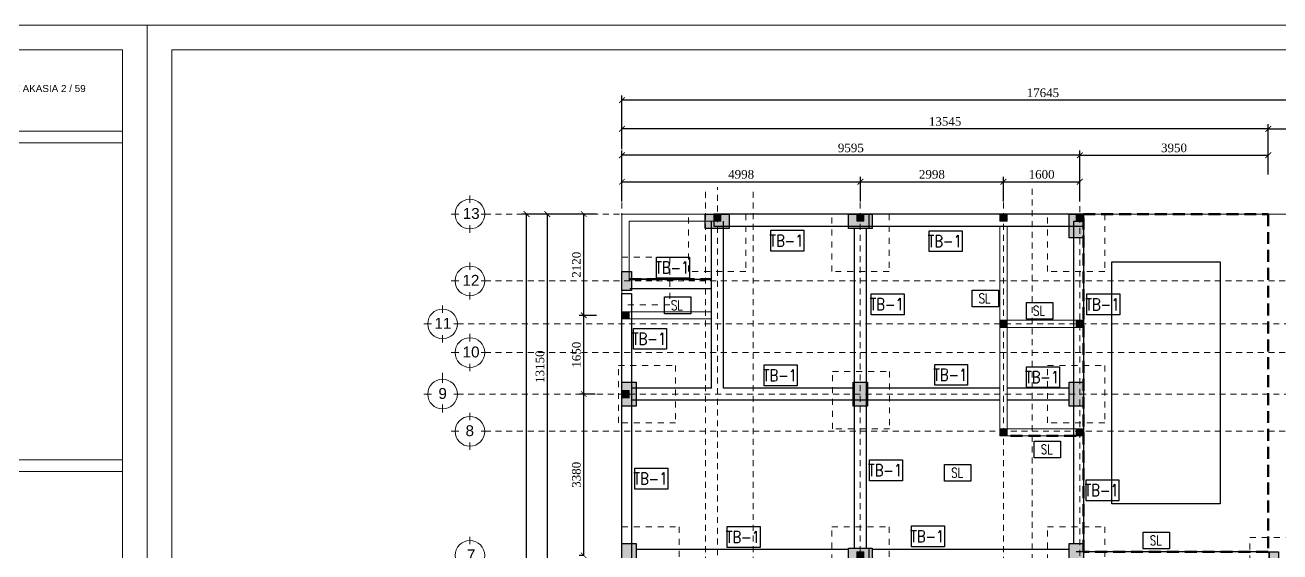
# Model space of a CAD drawing. Header units: millimetres. Extents: x -322387 to 1539330, y -108868 to 282714.
# Drawn here: x -322347.49 to -322321.19, y -108849 to -108837.97 of the extents above; entities that cross this region are included whole.
import ezdxf
from ezdxf.enums import TextEntityAlignment as Align

# ---------------------------------------------------------------- set-up
doc = ezdxf.new("R2010")
doc.units = ezdxf.units.MM
doc.header["$MEASUREMENT"] = 0
for name, pattern in [('DASHED2', [0.375, 0.25, -0.125]), ('FHIDDEN', [0.25, 0.125, -0.125]), ('HIDDEN2', [0.1875, 0.125, -0.0625])]:
    doc.linetypes.add(name, pattern=pattern)
for name, color, linetype, lineweight in [('09-Arsiran', 8, 'Continuous', 5), ('8', 8, 'Continuous', 5), ('AS', 8, 'HIDDEN2', 5), ('DIM', 1, 'Continuous', 5), ('DINDING', 1, 'Continuous', 20), ('HATCH', 8, 'Continuous', 5), ('KOL', 5, 'Continuous', 18), ('KOP', 7, 'Continuous', 80), ('LEGEND', 1, 'DASHED2', 50), ('XR-KOP A3_MOZART$0$KOP-A1$0$A-GRSKOP', 1, 'Continuous', 5)]:
    doc.layers.add(name, color=color, linetype=linetype, lineweight=lineweight)
for name, color, linetype in [('Balok', 6, 'Continuous'), ('NOT AS', 9, 'Continuous'), ('PONDASI', 5, 'Continuous'), ('WALL', 255, 'Continuous')]:
    doc.layers.add(name, color=color, linetype=linetype)
doc.styles.add('Romans', font='romans.shx', dxfattribs={"width": 0.8})
doc.styles.get("Standard").update_dxf_attribs({"font": 'arial.ttf'})
doc.styles.add('style2', font='times.ttf', dxfattribs={"height": 0.18})
doc.dimstyles.new('ISO-25', dxfattribs={"dimtxt": 0.18, "dimasz": 0.12, "dimexe": 0.1, "dimexo": 0.1, "dimgap": 0.0625, "dimtad": 1, "dimtoh": 1, "dimdec": 0, "dimlfac": 1000, "dimtxsty": 'style2', "dimblk": 'ARCHTICK', "dimcen": 0.15, "dimclrd": 1, "dimclre": 1, "dimclrt": 4, "dimadec": 0, "dimazin": 0, "dimtfac": 1, "dimtdec": 0, "dimtmove": 0, "dimatfit": 3, "dimldrblk": 'OBLIQUE', "dimfxl": 1, "dimarcsym": 0})
pattern_1 = [(0, (0, 0), (0, 6.985), [5.08, -1.905]), (90, (0, 0), (-6.985, 4e-16), [5.08, -1.905])]

# ---------------------------------------------------------------- blocks, each defined once
blk = doc.blocks.new('hsdh')
at = {"layer": 'XR-KOP A3_MOZART$0$KOP-A1$0$A-GRSKOP', "linetype": 'Continuous', "lineweight": 5}
for p, q in [((140385, 80618), (145017, 80618)), ((140385, 74466), (145017, 74466)), ((140385, 74244), (145017, 74244))]:
    blk.add_line(p, q, dxfattribs=at)
at = {"layer": 'XR-KOP A3_MOZART$0$KOP-A1$0$A-GRSKOP', "color": 0, "linetype": 'Continuous', "lineweight": 5}
blk.add_lwpolyline([(145480, 82601), (107945, 82601), (107945, 56197), (145480, 56197)], close=True, dxfattribs=at)
at = {"layer": 'XR-KOP A3_MOZART$0$KOP-A1$0$A-GRSKOP', "color": 5, "linetype": 'Continuous', "lineweight": 5}
blk.add_lwpolyline([(145017, 82138), (108409, 82138), (108409, 56660), (145017, 56660)], close=True, dxfattribs=at)
at = {"layer": 'XR-KOP A3_MOZART$0$KOP-A1$0$A-GRSKOP', "linetype": 'Continuous', "lineweight": 5}
blk.add_lwpolyline([(145017, 80396), (140385, 80396)], dxfattribs=at)
at = {"layer": 'KOP', "color": 7, "insert": (141177, 81480), "char_height": 132.26, "attachment_point": 1, "style": 'style2'}
blk.add_mtext('{\\fArial|b0|i0|c0|p34;RESIDENTIAL HOUSE AKASIA 2 / 59}', dxfattribs=at)
blk = doc.blocks.new('KOLOM PRAKTIS')
at = {"layer": 'HATCH'}
h = blk.add_hatch(color=256, dxfattribs=at)
h.dxf.hatch_style = 1
h.paths.add_polyline_path([(-75, 75), (-75, -75), (75, -75), (75, 75)])
at = {"layer": 'KOL'}
blk.add_lwpolyline([(-75, -75), (75, -75), (75, 75), (-75, 75)], close=True, dxfattribs=at)
blk = doc.blocks.new('_ArchTick')
at = {"color": 0, "linetype": 'ByBlock', "const_width": 0.15}
blk.add_lwpolyline([(-0.5, -0.5), (0.5, 0.5)], dxfattribs=at)
blk = doc.blocks.new('*D900')
at = {"layer": 'Defpoints', "color": 0, "transparency": 16777216}
for p in [(208.821, 169.55), (203.824, 169.038), (208.821, 169.038)]:
    blk.add_point(p, dxfattribs=at)
at = {"layer": 'DIM', "color": 1, "lineweight": -2, "transparency": 16777216}
for p, q in [((203.824, 169.138), (203.824, 169.65)), ((208.821, 169.138), (208.821, 169.65)), ((203.824, 169.55), (208.821, 169.55))]:
    blk.add_line(p, q, dxfattribs=at)
at = {"layer": 'DIM', "color": 1, "lineweight": -2, "transparency": 16777216, "xscale": 0.12, "yscale": 0.12, "zscale": 0.12, "rotation": 180}
blk.add_blockref('_ArchTick', (203.824, 169.55), dxfattribs=at)
at = {"layer": 'DIM', "color": 1, "lineweight": -2, "transparency": 16777216, "xscale": 0.12, "yscale": 0.12, "zscale": 0.12}
blk.add_blockref('_ArchTick', (208.821, 169.55), dxfattribs=at)
at = {"layer": 'DIM', "color": 4, "transparency": 16777216, "insert": (206.322, 169.704), "char_height": 0.18, "attachment_point": 5, "style": 'style2'}
blk.add_mtext('4998', dxfattribs=at)
blk = doc.blocks.new('_Oblique')
at = {"color": 0, "linetype": 'ByBlock', "lineweight": -2}
blk.add_line((-0.5, -0.5), (0.5, 0.5), dxfattribs=at)
blk = doc.blocks.new('*D901')
at = {"layer": 'Defpoints', "color": 0, "transparency": 16777216}
for p in [(211.819, 169.55), (208.821, 169.038), (211.819, 169.038)]:
    blk.add_point(p, dxfattribs=at)
at = {"layer": 'DIM', "color": 1, "lineweight": -2, "transparency": 16777216}
for p, q in [((208.821, 169.138), (208.821, 169.65)), ((211.819, 169.138), (211.819, 169.65)), ((208.821, 169.55), (211.819, 169.55))]:
    blk.add_line(p, q, dxfattribs=at)
at = {"layer": 'DIM', "color": 1, "lineweight": -2, "transparency": 16777216, "xscale": 0.12, "yscale": 0.12, "zscale": 0.12, "rotation": 180}
blk.add_blockref('_ArchTick', (208.821, 169.55), dxfattribs=at)
at = {"layer": 'DIM', "color": 1, "lineweight": -2, "transparency": 16777216, "xscale": 0.12, "yscale": 0.12, "zscale": 0.12}
blk.add_blockref('_ArchTick', (211.819, 169.55), dxfattribs=at)
at = {"layer": 'DIM', "color": 4, "transparency": 16777216, "insert": (210.32, 169.704), "char_height": 0.18, "attachment_point": 5, "style": 'style2'}
blk.add_mtext('2998', dxfattribs=at)
blk = doc.blocks.new('*D902')
at = {"layer": 'Defpoints', "color": 0, "transparency": 16777216}
for p in [(213.419, 169.55), (211.819, 169.038), (213.419, 169.038)]:
    blk.add_point(p, dxfattribs=at)
at = {"layer": 'DIM', "color": 1, "lineweight": -2, "transparency": 16777216}
for p, q in [((211.819, 169.138), (211.819, 169.65)), ((213.419, 169.138), (213.419, 169.65)), ((211.819, 169.55), (213.419, 169.55))]:
    blk.add_line(p, q, dxfattribs=at)
at = {"layer": 'DIM', "color": 1, "lineweight": -2, "transparency": 16777216, "xscale": 0.12, "yscale": 0.12, "zscale": 0.12, "rotation": 180}
blk.add_blockref('_ArchTick', (211.819, 169.55), dxfattribs=at)
at = {"layer": 'DIM', "color": 1, "lineweight": -2, "transparency": 16777216, "xscale": 0.12, "yscale": 0.12, "zscale": 0.12}
blk.add_blockref('_ArchTick', (213.419, 169.55), dxfattribs=at)
at = {"layer": 'DIM', "color": 4, "transparency": 16777216, "insert": (212.619, 169.704), "char_height": 0.18, "attachment_point": 5, "style": 'style2'}
blk.add_mtext('1600', dxfattribs=at)
blk = doc.blocks.new('*D903')
at = {"layer": 'Defpoints', "color": 0, "transparency": 16777216}
for p in [(217.369, 170.104), (213.419, 169.605), (217.369, 169.605)]:
    blk.add_point(p, dxfattribs=at)
at = {"layer": 'DIM', "color": 1, "lineweight": -2, "transparency": 16777216}
for p, q in [((213.419, 169.705), (213.419, 170.204)), ((217.369, 169.705), (217.369, 170.204)), ((213.419, 170.104), (217.369, 170.104))]:
    blk.add_line(p, q, dxfattribs=at)
at = {"layer": 'DIM', "color": 1, "lineweight": -2, "transparency": 16777216, "xscale": 0.12, "yscale": 0.12, "zscale": 0.12, "rotation": 180}
blk.add_blockref('_ArchTick', (213.419, 170.104), dxfattribs=at)
at = {"layer": 'DIM', "color": 1, "lineweight": -2, "transparency": 16777216, "xscale": 0.12, "yscale": 0.12, "zscale": 0.12}
blk.add_blockref('_ArchTick', (217.369, 170.104), dxfattribs=at)
at = {"layer": 'DIM', "color": 4, "transparency": 16777216, "insert": (215.394, 170.258), "char_height": 0.18, "attachment_point": 5, "style": 'style2'}
blk.add_mtext('3950', dxfattribs=at)
blk = doc.blocks.new('*D904')
at = {"layer": 'Defpoints', "color": 0, "transparency": 16777216}
for p in [(203.824, 170.104), (203.824, 169.55), (213.419, 169.55)]:
    blk.add_point(p, dxfattribs=at)
at = {"layer": 'DIM', "color": 1, "lineweight": -2, "transparency": 16777216}
for p, q in [((203.824, 169.65), (203.824, 170.204)), ((213.419, 169.65), (213.419, 170.204)), ((213.419, 170.104), (203.824, 170.104))]:
    blk.add_line(p, q, dxfattribs=at)
at = {"layer": 'DIM', "color": 1, "lineweight": -2, "transparency": 16777216, "xscale": 0.12, "yscale": 0.12, "zscale": 0.12, "rotation": 180}
blk.add_blockref('_ArchTick', (203.824, 170.104), dxfattribs=at)
at = {"layer": 'DIM', "color": 1, "lineweight": -2, "transparency": 16777216, "xscale": 0.12, "yscale": 0.12, "zscale": 0.12}
blk.add_blockref('_ArchTick', (213.419, 170.104), dxfattribs=at)
at = {"layer": 'DIM', "color": 4, "transparency": 16777216, "insert": (208.621, 170.258), "char_height": 0.18, "attachment_point": 5, "style": 'style2'}
blk.add_mtext('9595', dxfattribs=at)
blk = doc.blocks.new('*D905')
at = {"layer": 'Defpoints', "color": 0, "transparency": 16777216}
for p in [(203.824, 170.658), (203.824, 170.13), (217.369, 170.13)]:
    blk.add_point(p, dxfattribs=at)
at = {"layer": 'DIM', "color": 1, "lineweight": -2, "transparency": 16777216}
for p, q in [((203.824, 170.23), (203.824, 170.758)), ((217.369, 170.23), (217.369, 170.758)), ((217.369, 170.658), (203.824, 170.658))]:
    blk.add_line(p, q, dxfattribs=at)
at = {"layer": 'DIM', "color": 1, "lineweight": -2, "transparency": 16777216, "xscale": 0.12, "yscale": 0.12, "zscale": 0.12, "rotation": 180}
blk.add_blockref('_ArchTick', (203.824, 170.658), dxfattribs=at)
at = {"layer": 'DIM', "color": 1, "lineweight": -2, "transparency": 16777216, "xscale": 0.12, "yscale": 0.12, "zscale": 0.12}
blk.add_blockref('_ArchTick', (217.369, 170.658), dxfattribs=at)
at = {"layer": 'DIM', "color": 4, "transparency": 16777216, "insert": (210.596, 170.812), "char_height": 0.18, "attachment_point": 5, "style": 'style2'}
blk.add_mtext('13545', dxfattribs=at)
blk = doc.blocks.new('*D918')
at = {"layer": 'Defpoints', "color": 0, "transparency": 16777216}
for p in [(203.024, 165.102), (203.362, 165.102), (203.124, 161.722)]:
    blk.add_point(p, dxfattribs=at)
at = {"layer": 'DIM', "color": 1, "lineweight": -2, "transparency": 16777216}
for p, q in [((203.262, 165.102), (202.924, 165.102)), ((203.024, 161.722), (203.024, 165.102)), ((203.024, 161.722), (202.924, 161.722))]:
    blk.add_line(p, q, dxfattribs=at)
at = {"layer": 'DIM', "color": 1, "lineweight": -2, "transparency": 16777216, "xscale": 0.12, "yscale": 0.12, "zscale": 0.12}
for p, rotation in [((203.024, 165.102), 90), ((203.024, 161.722), 270)]:
    blk.add_blockref('_ArchTick', p, dxfattribs=dict(at, rotation=rotation))
at = {"layer": 'DIM', "color": 4, "transparency": 16777216, "insert": (202.869, 163.412), "char_height": 0.18, "attachment_point": 5, "rotation": 90, "style": 'style2'}
blk.add_mtext('3380', dxfattribs=at)
blk = doc.blocks.new('*D919')
at = {"layer": 'Defpoints', "color": 0, "transparency": 16777216}
for p in [(203.024, 166.752), (203.389, 166.752), (203.362, 165.102)]:
    blk.add_point(p, dxfattribs=at)
at = {"layer": 'DIM', "color": 1, "lineweight": -2, "transparency": 16777216}
for p, q in [((203.289, 166.752), (202.924, 166.752)), ((203.024, 165.102), (203.024, 166.752)), ((203.262, 165.102), (202.924, 165.102))]:
    blk.add_line(p, q, dxfattribs=at)
at = {"layer": 'DIM', "color": 1, "lineweight": -2, "transparency": 16777216, "xscale": 0.12, "yscale": 0.12, "zscale": 0.12}
for p, rotation in [((203.024, 166.752), 90), ((203.024, 165.102), 270)]:
    blk.add_blockref('_ArchTick', p, dxfattribs=dict(at, rotation=rotation))
at = {"layer": 'DIM', "color": 4, "transparency": 16777216, "insert": (202.87, 165.927), "char_height": 0.18, "attachment_point": 5, "rotation": 90, "style": 'style2'}
blk.add_mtext('1650', dxfattribs=at)
blk = doc.blocks.new('*D920')
at = {"layer": 'Defpoints', "color": 0, "transparency": 16777216}
for p in [(203.024, 168.872), (203.389, 168.872), (203.124, 166.752)]:
    blk.add_point(p, dxfattribs=at)
at = {"layer": 'DIM', "color": 1, "lineweight": -2, "transparency": 16777216}
for p, q in [((203.289, 168.872), (202.924, 168.872)), ((203.024, 166.752), (203.024, 168.872)), ((203.024, 166.752), (202.924, 166.752))]:
    blk.add_line(p, q, dxfattribs=at)
at = {"layer": 'DIM', "color": 1, "lineweight": -2, "transparency": 16777216, "xscale": 0.12, "yscale": 0.12, "zscale": 0.12}
for p, rotation in [((203.024, 168.872), 90), ((203.024, 166.752), 270)]:
    blk.add_blockref('_ArchTick', p, dxfattribs=dict(at, rotation=rotation))
at = {"layer": 'DIM', "color": 4, "transparency": 16777216, "insert": (202.87, 167.812), "char_height": 0.18, "attachment_point": 5, "rotation": 90, "style": 'style2'}
blk.add_mtext('2120', dxfattribs=at)
blk = doc.blocks.new('*D921')
at = {"layer": 'Defpoints', "color": 0, "transparency": 16777216}
for p in [(203.024, 168.872), (202.259, 155.722), (203.024, 155.722)]:
    blk.add_point(p, dxfattribs=at)
at = {"layer": 'DIM', "color": 1, "lineweight": -2, "transparency": 16777216}
for p, q in [((202.924, 168.872), (202.159, 168.872)), ((202.259, 168.872), (202.259, 155.722)), ((202.924, 155.722), (202.159, 155.722))]:
    blk.add_line(p, q, dxfattribs=at)
at = {"layer": 'DIM', "color": 1, "lineweight": -2, "transparency": 16777216, "xscale": 0.12, "yscale": 0.12, "zscale": 0.12}
for p, rotation in [((202.259, 168.872), 90), ((202.259, 155.722), 270)]:
    blk.add_blockref('_ArchTick', p, dxfattribs=dict(at, rotation=rotation))
at = {"layer": 'DIM', "color": 4, "transparency": 16777216, "insert": (202.105, 165.677), "char_height": 0.18, "attachment_point": 5, "rotation": 90, "style": 'style2'}
blk.add_mtext('13150', dxfattribs=at)
blk = doc.blocks.new('*D922')
at = {"layer": 'Defpoints', "color": 0, "transparency": 16777216}
for p in [(201.824, 168.872), (202.424, 168.872), (202.424, 151.072)]:
    blk.add_point(p, dxfattribs=at)
at = {"layer": 'DIM', "color": 1, "lineweight": -2, "transparency": 16777216}
for p, q in [((202.324, 168.872), (201.724, 168.872)), ((201.824, 151.072), (201.824, 168.872)), ((202.324, 151.072), (201.724, 151.072))]:
    blk.add_line(p, q, dxfattribs=at)
at = {"layer": 'DIM', "color": 1, "lineweight": -2, "transparency": 16777216, "xscale": 0.12, "yscale": 0.12, "zscale": 0.12}
for p, rotation in [((201.824, 168.872), 90), ((201.824, 151.072), 270)]:
    blk.add_blockref('_ArchTick', p, dxfattribs=dict(at, rotation=rotation))
at = {"layer": 'DIM', "color": 4, "transparency": 16777216, "insert": (201.669, 159.972), "char_height": 0.18, "attachment_point": 5, "rotation": 90, "style": 'style2'}
blk.add_mtext('17800', dxfattribs=at)
blk = doc.blocks.new('*D932')
at = {"layer": 'Defpoints', "color": 0, "transparency": 16777216}
for p in [(221.469, 170.658), (217.369, 169.605), (221.469, 169.605)]:
    blk.add_point(p, dxfattribs=at)
at = {"layer": 'DIM', "color": 1, "lineweight": -2, "transparency": 16777216}
for p, q in [((217.369, 169.705), (217.369, 170.758)), ((221.469, 169.705), (221.469, 170.758)), ((217.369, 170.658), (221.469, 170.658))]:
    blk.add_line(p, q, dxfattribs=at)
at = {"layer": 'DIM', "color": 1, "lineweight": -2, "transparency": 16777216, "xscale": 0.12, "yscale": 0.12, "zscale": 0.12, "rotation": 180}
blk.add_blockref('_ArchTick', (217.369, 170.658), dxfattribs=at)
at = {"layer": 'DIM', "color": 1, "lineweight": -2, "transparency": 16777216, "xscale": 0.12, "yscale": 0.12, "zscale": 0.12}
blk.add_blockref('_ArchTick', (221.469, 170.658), dxfattribs=at)
at = {"layer": 'DIM', "color": 4, "transparency": 16777216, "insert": (219.419, 170.812), "char_height": 0.18, "attachment_point": 5, "style": 'style2'}
blk.add_mtext('4100', dxfattribs=at)
blk = doc.blocks.new('*D933')
at = {"layer": 'Defpoints', "color": 0, "transparency": 16777216}
for p in [(203.824, 171.258), (203.824, 170.658), (221.469, 170.658)]:
    blk.add_point(p, dxfattribs=at)
at = {"layer": 'DIM', "color": 1, "lineweight": -2, "transparency": 16777216}
for p, q in [((203.824, 170.758), (203.824, 171.358)), ((221.469, 171.258), (203.824, 171.258)), ((221.469, 170.758), (221.469, 171.358))]:
    blk.add_line(p, q, dxfattribs=at)
at = {"layer": 'DIM', "color": 1, "lineweight": -2, "transparency": 16777216, "xscale": 0.12, "yscale": 0.12, "zscale": 0.12, "rotation": 180}
blk.add_blockref('_ArchTick', (203.824, 171.258), dxfattribs=at)
at = {"layer": 'DIM', "color": 1, "lineweight": -2, "transparency": 16777216, "xscale": 0.12, "yscale": 0.12, "zscale": 0.12}
blk.add_blockref('_ArchTick', (221.469, 171.258), dxfattribs=at)
at = {"layer": 'DIM', "color": 4, "transparency": 16777216, "insert": (212.646, 171.412), "char_height": 0.18, "attachment_point": 5, "style": 'style2'}
blk.add_mtext('17645', dxfattribs=at)
blk = doc.blocks.new('as1')
at = {"layer": '09-Arsiran'}
for p, q in [((136.702, 169.017), (136.702, 168.862)), ((136.312, 168.628), (136.468, 168.628)), ((136.935, 168.628), (137.091, 168.628)), ((136.702, 168.394), (136.702, 168.239)), ((136.702, 167.617), (136.702, 167.462)), ((136.312, 167.228), (136.468, 167.228)), ((136.935, 167.228), (137.091, 167.228)), ((136.702, 166.994), (136.702, 166.839)), ((136.128, 166.717), (136.128, 166.562)), ((135.739, 166.328), (135.895, 166.328)), ((136.362, 166.328), (136.517, 166.328)), ((136.128, 166.094), (136.128, 165.939)), ((136.702, 166.117), (136.702, 165.962)), ((136.312, 165.728), (136.468, 165.728)), ((136.935, 165.728), (137.091, 165.728)), ((136.702, 165.494), (136.702, 165.339)), ((136.128, 165.302), (136.128, 165.146)), ((136.128, 165.247), (136.128, 165.092)), ((135.739, 164.858), (135.895, 164.858)), ((136.128, 164.64), (136.128, 164.484)), ((136.362, 164.858), (136.517, 164.858)), ((136.128, 164.624), (136.128, 164.469)), ((136.702, 164.467), (136.702, 164.312)), ((136.312, 164.078), (136.468, 164.078)), ((136.702, 163.844), (136.702, 163.689)), ((136.935, 164.078), (137.091, 164.078)), ((136.702, 161.867), (136.702, 161.712))]:
    blk.add_line(p, q, dxfattribs=at)
for centre in [(136.702, 168.628), (136.702, 167.228), (136.128, 166.328), (136.702, 165.728), (136.128, 164.858), (136.702, 164.078), (136.702, 161.478)]:
    blk.add_circle(centre, 0.311, dxfattribs=at)
at = {"layer": 'AS'}
for p, q in [((139.888, 146.696), (139.888, 169.189)), ((141.638, 146.696), (141.638, 169.189)), ((141.888, 146.858), (141.888, 169.189)), ((142.638, 146.696), (142.638, 169.189)), ((144.883, 146.696), (144.883, 169.189)), ((147.883, 146.696), (147.883, 169.189)), ((148.483, 146.307), (148.483, 169.189)), ((149.483, 146.618), (149.483, 169.189)), ((137.013, 168.628), (158.579, 168.628)), ((139.873, 168.628), (158.579, 168.628)), ((137.013, 167.228), (158.579, 167.228)), ((136.44, 166.328), (158.579, 166.328)), ((137.013, 165.728), (158.579, 165.728)), ((136.44, 164.858), (158.579, 164.858)), ((137.013, 164.078), (158.579, 164.078))]:
    blk.add_line(p, q, dxfattribs=at)
at = {"layer": '09-Arsiran', "color": 2, "attachment_point": 1}
for s, insert, char_height in [('13', (136.551, 168.755), 0.2281), ('12', (136.545, 167.355), 0.2281), ('11', (135.958, 166.455), 0.2281), ('10', (136.549, 165.855), 0.2281), ('9', (136.042, 164.985), 0.228), ('8', (136.61, 164.205), 0.228), ('7', (136.64, 161.605), 0.228)]:
    blk.add_mtext_dynamic_manual_height_columns(s, width=0.05426, gutter_width=1.14, heights=[0], dxfattribs=dict(at, insert=insert, char_height=char_height))
blk = doc.blocks.new('fl')
at = {"layer": 'AS', "linetype": 'FHIDDEN'}
for p, q in [((177.302, -314.756), (178.502, -314.756)), ((177.302, -315.956), (177.302, -314.756)), ((177.302, -314.756), (178.502, -314.756)), ((177.302, -315.956), (177.302, -314.756)), ((178.502, -314.756), (178.502, -315.956)), ((178.502, -314.756), (178.502, -315.956)), ((180.302, -314.756), (181.502, -314.756)), ((180.302, -315.956), (180.302, -314.756)), ((180.302, -314.756), (181.502, -314.756)), ((180.302, -315.956), (180.302, -314.756)), ((181.502, -314.756), (181.502, -315.956)), ((181.502, -314.756), (181.502, -315.956)), ((184.825, -314.756), (186.025, -314.756)), ((184.825, -315.956), (184.825, -314.756)), ((184.825, -314.756), (186.025, -314.756)), ((184.825, -315.956), (184.825, -314.756)), ((186.025, -314.756), (186.025, -315.956)), ((186.025, -314.756), (186.025, -315.956)), ((175.905, -315.656), (176.905, -315.656)), ((175.905, -316.656), (175.905, -315.656)), ((176.905, -315.656), (176.905, -316.656)), ((178.502, -315.956), (177.302, -315.956)), ((178.502, -315.956), (177.302, -315.956)), ((181.502, -315.956), (180.302, -315.956)), ((181.502, -315.956), (180.302, -315.956)), ((186.025, -315.956), (184.825, -315.956)), ((186.025, -315.956), (184.825, -315.956)), ((176.905, -316.656), (175.905, -316.656)), ((175.83, -317.929), (177.03, -317.929)), ((175.83, -319.129), (175.83, -317.929)), ((175.83, -317.929), (177.03, -317.929)), ((175.83, -319.129), (175.83, -317.929)), ((177.03, -317.929), (177.03, -319.129)), ((177.03, -317.929), (177.03, -319.129)), ((184.825, -317.929), (186.025, -317.929)), ((184.825, -319.129), (184.825, -317.929)), ((184.825, -317.929), (186.025, -317.929)), ((184.825, -319.129), (184.825, -317.929)), ((186.025, -317.929), (186.025, -319.129)), ((186.025, -317.929), (186.025, -319.129)), ((180.315, -318.054), (181.515, -318.054)), ((180.315, -319.254), (180.315, -318.054)), ((180.315, -318.054), (181.515, -318.054)), ((180.315, -319.254), (180.315, -318.054)), ((181.515, -318.054), (181.515, -319.254)), ((181.515, -318.054), (181.515, -319.254)), ((177.03, -319.129), (175.83, -319.129)), ((177.03, -319.129), (175.83, -319.129)), ((181.515, -319.254), (180.315, -319.254)), ((181.515, -319.254), (180.315, -319.254)), ((186.025, -319.129), (184.825, -319.129)), ((186.025, -319.129), (184.825, -319.129)), ((175.905, -321.309), (177.105, -321.309)), ((175.905, -322.509), (175.905, -321.309)), ((175.905, -321.309), (177.105, -321.309)), ((175.905, -322.509), (175.905, -321.309)), ((177.105, -321.309), (177.105, -322.509)), ((177.105, -321.309), (177.105, -322.509)), ((180.302, -321.309), (181.502, -321.309)), ((180.302, -322.509), (180.302, -321.309)), ((180.302, -321.309), (181.502, -321.309)), ((180.302, -322.509), (180.302, -321.309)), ((181.502, -321.309), (181.502, -322.509)), ((181.502, -321.309), (181.502, -322.509)), ((184.825, -321.309), (186.025, -321.309)), ((184.825, -322.509), (184.825, -321.309)), ((184.825, -322.509), (184.825, -321.309)), ((186.025, -321.309), (186.025, -322.509)), ((186.025, -321.309), (186.025, -322.509)), ((189.067, -321.531), (190.067, -321.531)), ((189.067, -322.531), (189.067, -321.531))]:
    blk.add_line(p, q, dxfattribs=at)
blk = doc.blocks.new('NOT')
at = {"layer": 'NOT AS'}
blk.add_lwpolyline([(-1161.835, -2879.48), (-1161.145, -2879.48), (-1161.145, -2879.917), (-1161.835, -2879.917)], close=True, dxfattribs=at)
at = {"layer": 'DIM', "color": 0, "style": 'Romans', "width": 0.8}
blk.add_attdef('1', text='', height=0.36, dxfattribs=at).set_placement((-1161.507, -2879.697), align=Align.MIDDLE_CENTER)
blk = doc.blocks.new('k4')
at = {"true_color": 0x636466}
h = blk.add_hatch(dxfattribs=at)
h.set_pattern_fill('ANGLE', color=251)
h.set_pattern_definition(pattern_1)
h.paths.add_polyline_path([(210.558, -20.392), (210.358, -20.392), (210.358, -20.792), (210.558, -20.792)])
h = blk.add_hatch(color=251, dxfattribs=at)
h.dxf.hatch_style = 1
h.paths.add_polyline_path([(210.558, -20.594), (210.358, -20.594), (210.358, -20.792), (210.558, -20.792)])
h.paths.add_polyline_path([(210.558, -20.392), (210.358, -20.392), (210.358, -20.594), (210.558, -20.594)])
for p, q in [((210.358, -20.392), (210.558, -20.392)), ((210.558, -20.392), (210.558, -20.792)), ((210.558, -20.792), (210.358, -20.792))]:
    blk.add_line(p, q)
blk.add_lwpolyline([(210.358, -20.392), (210.558, -20.392), (210.558, -20.792), (210.358, -20.792)], close=True)
blk = doc.blocks.new('kolom1')
at = {"true_color": 0x636466}
h = blk.add_hatch(dxfattribs=at)
h.set_pattern_fill('ANGLE', color=251)
h.set_pattern_definition(pattern_1)
h.paths.add_polyline_path([(201.312, -20.514), (201.612, -20.514), (201.612, -20.014), (201.312, -20.014)])
h = blk.add_hatch(color=251, dxfattribs=at)
h.dxf.hatch_style = 1
h.paths.add_polyline_path([(201.612, -20.014), (201.312, -20.014), (201.312, -20.514), (201.612, -20.514)])
blk.add_lwpolyline([(201.612, -20.014), (201.612, -20.514), (201.312, -20.514), (201.312, -20.014)], close=True)
blk = doc.blocks.new('KL1')
at = {"color": 244, "lineweight": -2, "true_color": 0x991b1e}
blk.add_line((189.894, 168.472), (189.894, 168.472), dxfattribs=at)
at = {"rotation": 270}
for p in [(204.085, 370.184), (207.085, 370.184), (207.085, 363.184)]:
    blk.add_blockref('kolom1', p, dxfattribs=at)
for name, p in [('kolom1', (-10.118, 188.886)), ('k4', (-28.534, 188.065)), ('kolom1', (-19.488, 185.366)), ('kolom1', (-14.643, 185.366)), ('kolom1', (-10.118, 185.366)), ('kolom1', (-19.488, 181.986)), ('kolom1', (-10.118, 181.986)), ('k4', (-14.972, 182.19))]:
    blk.add_blockref(name, p)
blk = doc.blocks.new('eshes')
at = {"layer": 'DIM'}
for base, p1, p2, picture, middle in [((203.8237, 171.2581), (221.4687, 170.6581), (203.8237, 170.6581), '*D933', (212.6462, 171.4124)), ((203.8237, 170.6581), (217.3687, 170.1301), (203.8237, 170.1301), '*D905', (210.5962, 170.8121)), ((221.4687, 170.6581), (217.3687, 169.6049), (221.4687, 169.6049), '*D932', (219.4187, 170.8121)), ((203.8237, 170.1039), (213.4187, 169.5498), (203.8237, 169.5498), '*D904', (208.6212, 170.2583)), ((217.3687, 170.1041), (213.4187, 169.6049), (217.3687, 169.6049), '*D903', (215.3937, 170.2585)), ((208.821221, 169.549784), (203.823719, 169.038306), (208.821221, 169.038306), '*D900', (206.32247, 169.704101)), ((211.818720909, 169.5497844856), (208.8212209087, 169.038306122), (211.818720909, 169.038306122), '*D901', (210.3199709088, 169.7041013565)), ((213.4187, 169.5498), (211.8187, 169.0383), (213.4187, 169.0383), '*D902', (212.6187, 169.7038))]:
    dim = blk.add_linear_dim(base=base, p1=p1, p2=p2, dimstyle='ISO-25', dxfattribs=at)
    dim.commit()
    dim.dimension.update_dxf_attribs({"geometry": picture, "text_midpoint": middle})
for base, p1, p2, picture, middle in [((201.8237, 168.8724), (202.4237, 151.0724), (202.4237, 168.8724), '*D922', (201.6694, 159.9724)), ((203.0237, 168.8724), (203.1237, 166.7524), (203.3894, 168.8724), '*D920', (202.8697, 167.8124)), ((203.0237, 166.7524), (203.3623, 165.1024), (203.3894, 166.7524), '*D919', (202.8697, 165.9274)), ((203.0235, 165.1024), (203.1235, 161.7224), (203.3623, 165.1024), '*D918', (202.8695, 163.4124))]:
    dim = blk.add_linear_dim(base=base, p1=p1, p2=p2, angle=90, dimstyle='ISO-25', dxfattribs=at)
    dim.commit()
    dim.dimension.update_dxf_attribs({"geometry": picture, "text_midpoint": middle})
dim = blk.add_linear_dim(base=(202.2595, 155.7224), p1=(203.0237, 168.8724), p2=(203.0237, 155.7224), angle=90, dimstyle='ISO-25', dxfattribs=at)
dim.commit()
dim.dimension.update_dxf_attribs({"geometry": '*D921', "text_midpoint": (202.2595, 165.6774), "dimtype": 128})

msp = doc.modelspace()

# ---------------------------------------------------------------- linework, layer by layer
msp.add_line((-322334.2315, -108843.2883), (-322334.834, -108843.2883))
msp.add_lwpolyline([(-322324.7115, -108842.9283), (-322322.4415, -108842.9283), (-322322.4415, -108847.9983), (-322324.7115, -108847.9983)], close=True)
at = {"layer": '8', "transparency": 33554687}
for p, q in [((-322333.0565, -108841.9283), (-322334.9815, -108841.9283)), ((-322334.9815, -108843.2883), (-322334.9815, -108841.9283)), ((-322333.0565, -108842.0783), (-322334.8315, -108842.0783)), ((-322334.8315, -108843.2883), (-322334.8315, -108842.0783)), ((-322332.834, -108841.9283), (-322330.1565, -108841.9283)), ((-322327.134, -108841.9283), (-322329.8115, -108841.9283)), ((-322325.3115, -108841.9283), (-322319.4415, -108841.9283)), ((-322325.3115, -108845.6483), (-322325.3115, -108849.0033)), ((-322325.3115, -108848.9983), (-322321.4415, -108848.9983))]:
    msp.add_line(p, q, dxfattribs=at)
at = {"layer": 'Balok'}
for p, q in [((-322333.1065, -108845.5733), (-322333.1065, -108842.0783)), ((-322332.8565, -108845.5733), (-322332.8565, -108842.0783)), ((-322330.109, -108848.9283), (-322330.109, -108842.2283)), ((-322329.859, -108848.9283), (-322329.859, -108842.2283)), ((-322334.819, -108843.2883), (-322333.1065, -108843.2883)), ((-322334.819, -108843.4883), (-322333.1065, -108843.4883)), ((-322333.1065, -108845.5733), (-322334.7815, -108845.5733)), ((-322330.109, -108845.5733), (-322332.8565, -108845.5733)), ((-322327.0615, -108845.5733), (-322329.859, -108845.5733)), ((-322325.6115, -108845.5733), (-322326.9115, -108845.5733)), ((-322332.5077, -108845.8233), (-322334.7815, -108845.8233)), ((-322327.0615, -108845.8233), (-322332.5077, -108845.8233)), ((-322325.6115, -108845.8233), (-322326.9115, -108845.8233)), ((-322332.3077, -108848.9533), (-322334.6815, -108848.9533)), ((-322330.234, -108848.9533), (-322332.3077, -108848.9533)), ((-322327.5852, -108848.9533), (-322329.734, -108848.9533)), ((-322325.6115, -108848.9533), (-322327.5852, -108848.9533)), ((-322321.419, -108849.0033), (-322321.419, -108859.9283))]:
    msp.add_line(p, q, dxfattribs=at)
for points in [[(-322327.5852, -108842.1783), (-322325.3115, -108842.1783), (-322325.3115, -108841.9283), (-322333.0565, -108841.9283), (-322333.0565, -108842.1783), (-322327.5852, -108842.1783)], [(-322325.5115, -108848.8283), (-322325.5115, -108842.0783), (-322325.3115, -108842.0783), (-322325.3115, -108849.0033), (-322325.4615, -108849.0033)], [(-322334.7815, -108855.3283), (-322334.7815, -108854.8283), (-322334.9815, -108854.8283), (-322334.9815, -108843.5883), (-322334.7815, -108843.5883), (-322334.7815, -108854.8283)]]:
    msp.add_lwpolyline(points, dxfattribs=at)
at = {"layer": 'DINDING'}
for p, q in [((-322325.3115, -108849.0033), (-322321.219, -108849.0033)), ((-322321.219, -108849.0033), (-322321.219, -108859.9283))]:
    msp.add_line(p, q, dxfattribs=at)
for points in [[(-322327.0615, -108842.0783), (-322326.9115, -108842.0783)], [(-322327.0615, -108845.8233), (-322327.0615, -108842.1783)], [(-322326.9115, -108842.1783), (-322326.9115, -108845.8233)], [(-322333.1065, -108843.9733), (-322334.9815, -108843.9733), (-322334.9815, -108844.1233), (-322333.1065, -108844.1233)], [(-322326.9115, -108845.8233), (-322326.9115, -108846.4233), (-322327.0615, -108846.4233), (-322327.0615, -108845.8233)]]:
    msp.add_lwpolyline(points, dxfattribs=at)
for points in [[(-322326.9115, -108844.3033), (-322325.4615, -108844.3033), (-322325.4615, -108844.1533), (-322326.9115, -108844.1533)], [(-322326.9115, -108846.5733), (-322325.3115, -108846.5733), (-322325.3115, -108846.4233), (-322326.9115, -108846.4233)]]:
    msp.add_lwpolyline(points, close=True, dxfattribs=at)
at = {"layer": 'LEGEND'}
for p, q in [((-322334.834, -108843.2883), (-322333.1065, -108843.2883)), ((-322334.819, -108843.2883), (-322334.2315, -108843.2883)), ((-322325.4615, -108846.5733), (-322326.879, -108846.5733))]:
    msp.add_line(p, q, dxfattribs=at)
msp.add_lwpolyline([(-322325.3115, -108841.9283), (-322321.4365, -108841.9283), (-322321.4365, -108849.0033), (-322325.3115, -108849.0033)], close=True, dxfattribs=at)

# ---------------------------------------------------------------- block references
for name, p in [('eshes', (-322538.8052, -109010.8007)), ('as1', (-322474.8697, -109010.5562)), ('fl', (-322510.8862, -108527.1719)), ('KL1', (-322516.8052, -109010.8007))]:
    msp.add_blockref(name, p)
at = {"layer": 'LEGEND', "xscale": 0.00111896417510141, "yscale": 0.00111896417510141, "zscale": 0.00111896417510141}
for p in [(-322507.7199, -108930.3974), (-322465.7199, -108930.3974)]:
    msp.add_blockref('hsdh', p, dxfattribs=at)
at = {"layer": 'PONDASI'}
ref = msp.add_blockref('NOT', (-321170.026, -105962.788), dxfattribs=at)
ref.add_attrib('1', 'TB-1', dxfattribs={"layer": 'DIM', "color": 7, "height": 0.25, "style": 'Romans', "width": 0.8}).set_placement((-322331.5331, -108842.4852), align=Align.MIDDLE_CENTER)
ref = msp.add_blockref('NOT', (-321166.7079, -105962.7959), dxfattribs=at)
ref.add_attrib('1', 'TB-1', dxfattribs={"layer": 'DIM', "color": 7, "height": 0.25, "style": 'Romans', "width": 0.8}).set_placement((-322328.2151, -108842.4931), align=Align.MIDDLE_CENTER)
ref = msp.add_blockref('NOT', (-321172.4201, -105963.3515), dxfattribs=at)
ref.add_attrib('1', 'TB-1', dxfattribs={"layer": 'DIM', "color": 7, "height": 0.25, "style": 'Romans', "width": 0.8}).set_placement((-322333.9273, -108843.0487), align=Align.MIDDLE_CENTER)
ref = msp.add_blockref('NOT', (-321404.6251, -106540.0806), dxfattribs=dict(at, xscale=0.8, yscale=0.8, zscale=0.8))
ref.add_attrib('1', 'SL', dxfattribs={"layer": 'DIM', "color": 7, "height": 0.2, "style": 'Romans', "width": 0.8}).set_placement((-322333.8309, -108843.8383), align=Align.MIDDLE_CENTER)
ref = msp.add_blockref('NOT', (-321167.9251, -105964.1184), dxfattribs=at)
ref.add_attrib('1', 'TB-1', dxfattribs={"layer": 'DIM', "color": 7, "height": 0.25, "style": 'Romans', "width": 0.8}).set_placement((-322329.4323, -108843.8155), align=Align.MIDDLE_CENTER)
ref = msp.add_blockref('NOT', (-321398.1771, -106539.9362), dxfattribs=dict(at, xscale=0.8, yscale=0.8, zscale=0.8))
ref.add_attrib('1', 'SL', dxfattribs={"layer": 'DIM', "color": 7, "height": 0.2, "style": 'Romans', "width": 0.8}).set_placement((-322327.3829, -108843.6939), align=Align.MIDDLE_CENTER)
ref = msp.add_blockref('NOT', (-321163.4041, -105964.1217), dxfattribs=at)
ref.add_attrib('1', 'TB-1', dxfattribs={"layer": 'DIM', "color": 7, "height": 0.25, "style": 'Romans', "width": 0.8}).set_placement((-322324.9113, -108843.8189), align=Align.MIDDLE_CENTER)
ref = msp.add_blockref('NOT', (-321397.0367, -106540.195), dxfattribs=dict(at, xscale=0.8, yscale=0.8, zscale=0.8))
ref.add_attrib('1', 'SL', dxfattribs={"layer": 'DIM', "color": 7, "height": 0.2, "style": 'Romans', "width": 0.8}).set_placement((-322326.2425, -108843.9527), align=Align.MIDDLE_CENTER)
ref = msp.add_blockref('NOT', (-321172.9053, -105964.8416), dxfattribs=at)
ref.add_attrib('1', 'TB-1', dxfattribs={"layer": 'DIM', "color": 7, "height": 0.25, "style": 'Romans', "width": 0.8}).set_placement((-322334.4125, -108844.5388), align=Align.MIDDLE_CENTER)
ref = msp.add_blockref('NOT', (-321170.1627, -105965.6077), dxfattribs=at)
ref.add_attrib('1', 'TB-1', dxfattribs={"layer": 'DIM', "color": 7, "height": 0.25, "style": 'Romans', "width": 0.8}).set_placement((-322331.6699, -108845.3049), align=Align.MIDDLE_CENTER)
ref = msp.add_blockref('NOT', (-321166.592, -105965.5955), dxfattribs=at)
ref.add_attrib('1', 'TB-1', dxfattribs={"layer": 'DIM', "color": 7, "height": 0.25, "style": 'Romans', "width": 0.8}).set_placement((-322328.0992, -108845.2927), align=Align.MIDDLE_CENTER)
ref = msp.add_blockref('NOT', (-321164.6675, -105965.6448), dxfattribs=at)
ref.add_attrib('1', 'TB-1', dxfattribs={"layer": 'DIM', "color": 7, "height": 0.25, "style": 'Romans', "width": 0.8}).set_placement((-322326.1747, -108845.342), align=Align.MIDDLE_CENTER)
ref = msp.add_blockref('NOT', (-321396.8721, -106543.0976), dxfattribs=dict(at, xscale=0.8, yscale=0.8, zscale=0.8))
ref.add_attrib('1', 'SL', dxfattribs={"layer": 'DIM', "color": 7, "height": 0.2, "style": 'Romans', "width": 0.8}).set_placement((-322326.0779, -108846.8554), align=Align.MIDDLE_CENTER)
ref = msp.add_blockref('NOT', (-321167.9581, -105967.5954), dxfattribs=at)
ref.add_attrib('1', 'TB-1', dxfattribs={"layer": 'DIM', "color": 7, "height": 0.25, "style": 'Romans', "width": 0.8}).set_placement((-322329.4653, -108847.2926), align=Align.MIDDLE_CENTER)
ref = msp.add_blockref('NOT', (-321398.7507, -106543.5879), dxfattribs=dict(at, xscale=0.8, yscale=0.8, zscale=0.8))
ref.add_attrib('1', 'SL', dxfattribs={"layer": 'DIM', "color": 7, "height": 0.2, "style": 'Romans', "width": 0.8}).set_placement((-322327.9564, -108847.3456), align=Align.MIDDLE_CENTER)
ref = msp.add_blockref('NOT', (-321172.8765, -105967.7704), dxfattribs=at)
ref.add_attrib('1', 'TB-1', dxfattribs={"layer": 'DIM', "color": 7, "height": 0.25, "style": 'Romans', "width": 0.8}).set_placement((-322334.3837, -108847.4676), align=Align.MIDDLE_CENTER)
ref = msp.add_blockref('NOT', (-321163.4209, -105968.0137), dxfattribs=at)
ref.add_attrib('1', 'TB-1', dxfattribs={"layer": 'DIM', "color": 7, "height": 0.25, "style": 'Romans', "width": 0.8}).set_placement((-322324.9281, -108847.7109), align=Align.MIDDLE_CENTER)
ref = msp.add_blockref('NOT', (-321170.9407, -105968.994), dxfattribs=at)
ref.add_attrib('1', 'TB-1', dxfattribs={"layer": 'DIM', "color": 7, "height": 0.25, "style": 'Romans', "width": 0.8}).set_placement((-322332.4478, -108848.6912), align=Align.MIDDLE_CENTER)
ref = msp.add_blockref('NOT', (-321167.0763, -105968.9803), dxfattribs=at)
ref.add_attrib('1', 'TB-1', dxfattribs={"layer": 'DIM', "color": 7, "height": 0.25, "style": 'Romans', "width": 0.8}).set_placement((-322328.5835, -108848.6775), align=Align.MIDDLE_CENTER)
ref = msp.add_blockref('NOT', (-321394.5872, -106545.0047), dxfattribs=dict(at, xscale=0.8, yscale=0.8, zscale=0.8))
ref.add_attrib('1', 'SL', dxfattribs={"layer": 'DIM', "color": 7, "height": 0.2, "style": 'Romans', "width": 0.8}).set_placement((-322323.7929, -108848.7624), align=Align.MIDDLE_CENTER)
at = {"layer": 'WALL', "transparency": 33554687, "xscale": 0.001, "yscale": 0.001, "zscale": 0.001}
for p in [(-322332.9815, -108842.0033), (-322329.984, -108842.0033), (-322326.9865, -108842.0033), (-322325.3865, -108842.0033), (-322334.9065, -108844.0483), (-322326.9865, -108844.2283), (-322325.3865, -108844.2283), (-322334.9065, -108845.6983), (-322326.9865, -108846.4983), (-322325.3865, -108846.4983), (-322329.984, -108849.0783)]:
    msp.add_blockref('KOLOM PRAKTIS', p, dxfattribs=at)

doc.saveas('drawing.dxf')
